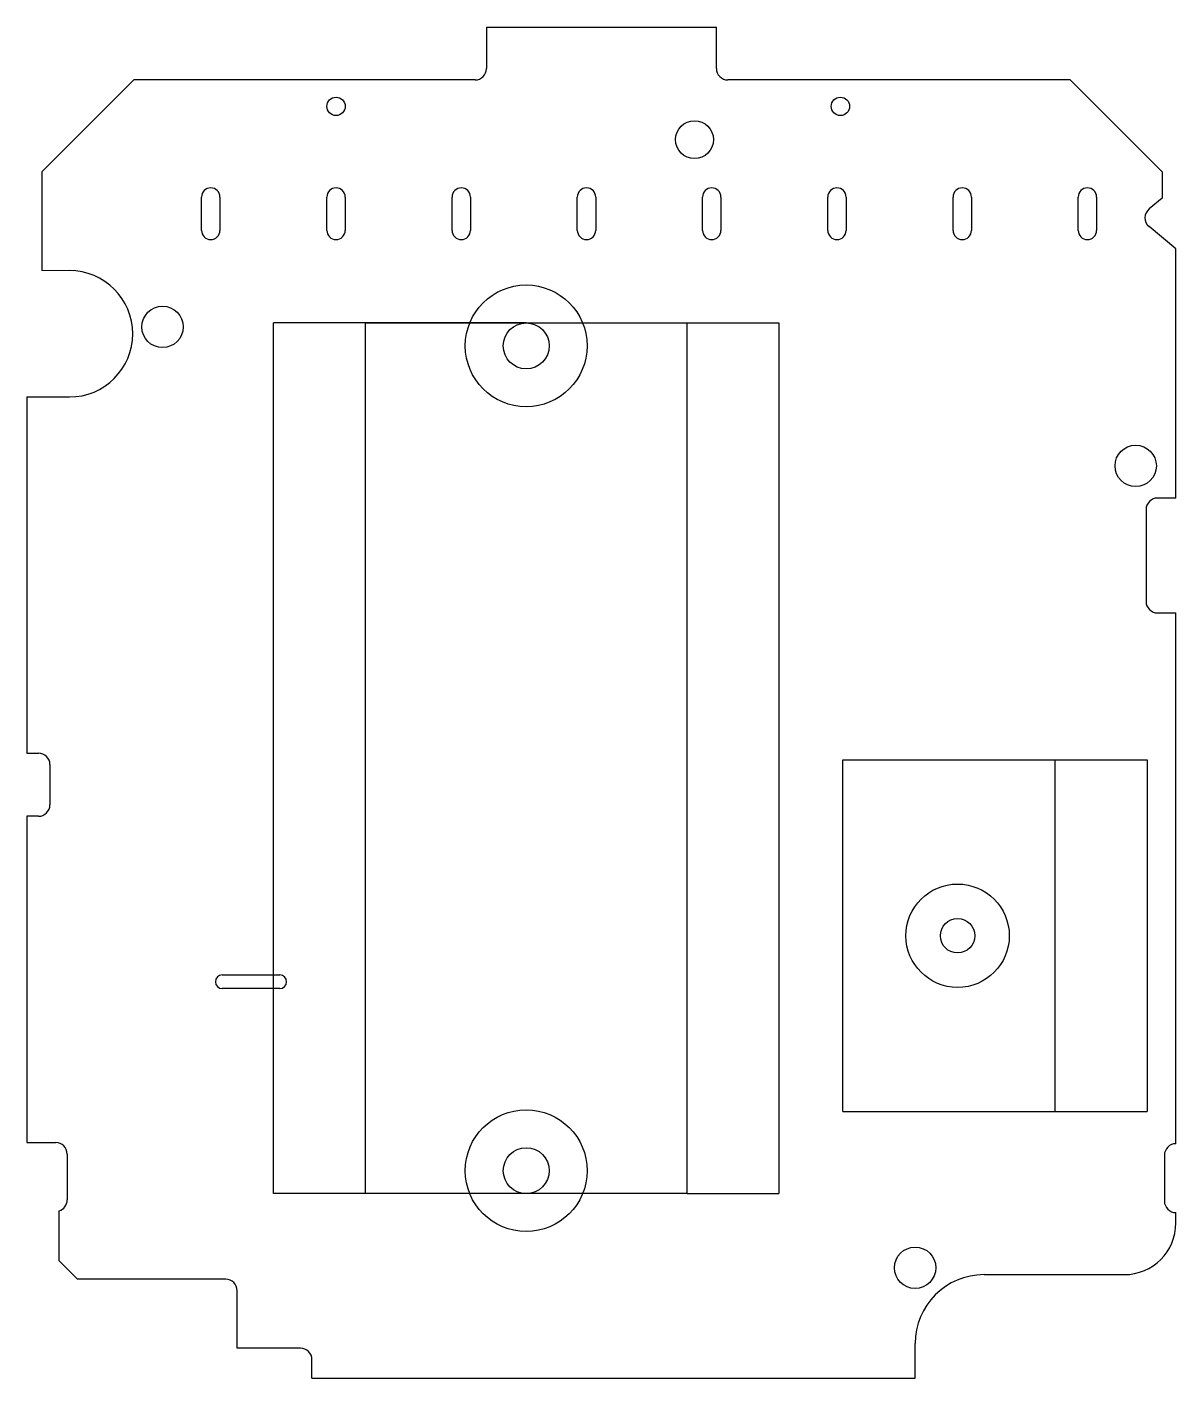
# Model space of a CAD drawing. Extents: x -589 to -489, y 1044 to 1162.
import ezdxf

# ---------------------------------------------------------------- set-up
doc = ezdxf.new("R2010")
doc.units = 0
doc.layers.get('0').update_dxf_attribs({"linetype": 'CONTINUOUS'})
doc.layers.add('MOUNT_PLATE', color=1, linetype='CONTINUOUS')

msp = doc.modelspace()

# ---------------------------------------------------------------- linework, layer by layer
for p, q in [((-549.11, 1162.03), (-529.11, 1162.03)), ((-549.11, 1162.03), (-549.11, 1158.43)), ((-529.11, 1158.43), (-529.11, 1162.03)), ((-587.81, 1149.43), (-579.81, 1157.43)), ((-550.11, 1157.43), (-579.81, 1157.43)), ((-498.31, 1157.43), (-528.11, 1157.43)), ((-490.31, 1149.43), (-498.31, 1157.43)), ((-587.81, 1149.43), (-587.81, 1140.83)), ((-490.31, 1149.43), (-490.31, 1147.13)), ((-573.91, 1144.33), (-573.91, 1147.23)), ((-572.31, 1147.23), (-572.31, 1144.33)), ((-563.01, 1144.33), (-563.01, 1147.23)), ((-561.41, 1147.23), (-561.41, 1144.33)), ((-552.11, 1144.33), (-552.11, 1147.23)), ((-550.51, 1147.23), (-550.51, 1144.33)), ((-541.21, 1144.33), (-541.21, 1147.23)), ((-539.61, 1147.23), (-539.61, 1144.33)), ((-530.31, 1144.33), (-530.31, 1147.23)), ((-528.71, 1147.23), (-528.71, 1144.33)), ((-519.41, 1144.33), (-519.41, 1147.23)), ((-517.81, 1147.23), (-517.81, 1144.33)), ((-508.51, 1144.33), (-508.51, 1147.23)), ((-506.91, 1147.23), (-506.91, 1144.33)), ((-497.61, 1144.33), (-497.61, 1147.23)), ((-496.01, 1147.23), (-496.01, 1144.33)), ((-490.31, 1147.13), (-491.44, 1146.21)), ((-489.11, 1142.73), (-491.44, 1144.66)), ((-489.11, 1121.03), (-489.11, 1142.73)), ((-585.05, 1140.82), (-587.81, 1140.83)), ((-545.66, 1136.28), (-559.66, 1136.28)), ((-589.11, 1129.83), (-589.11, 1098.83)), ((-589.11, 1129.83), (-585.41, 1129.83)), ((-489.11, 1121.03), (-490.71, 1121.03)), ((-491.71, 1120.03), (-491.71, 1112.03)), ((-490.71, 1111.03), (-489.11, 1111.03)), ((-489.11, 1064.83), (-489.11, 1111.03)), ((-589.11, 1098.83), (-588.11, 1098.83)), ((-587.11, 1097.83), (-587.11, 1094.33)), ((-588.11, 1093.33), (-589.11, 1093.33)), ((-589.11, 1093.33), (-589.11, 1064.93)), ((-572.11, 1079.53), (-567.11, 1079.53)), ((-567.11, 1078.33), (-572.11, 1078.33)), ((-589.11, 1064.93), (-586.61, 1064.93)), ((-585.61, 1063.93), (-585.61, 1059.93)), ((-490.11, 1063.83), (-490.11, 1059.83)), ((-586.31, 1054.63), (-586.31, 1058.98)), ((-489.11, 1057.93), (-489.11, 1058.83)), ((-586.31, 1054.63), (-584.71, 1053.03)), ((-571.81, 1053.03), (-584.71, 1053.03)), ((-505.81, 1053.43), (-493.61, 1053.43)), ((-570.81, 1047.03), (-570.81, 1052.03)), ((-565.31, 1047.03), (-570.81, 1047.03)), ((-511.81, 1044.43), (-511.81, 1047.43)), ((-564.31, 1044.43), (-564.31, 1046.03)), ((-564.31, 1044.43), (-511.81, 1044.43))]:
    msp.add_line(p, q)
for centre, radius in [((-562.21, 1155.13), 0.8), ((-518.31, 1155.13), 0.8), ((-531.01, 1152.23), 1.65), ((-545.66, 1134.28), 5.3), ((-577.31, 1135.93), 1.8), ((-492.61, 1123.83), 1.8), ((-508.11, 1082.93), 4.5), ((-545.66, 1062.48), 5.3), ((-511.81, 1054.03), 1.8)]:
    msp.add_circle(centre, radius)
for centre, radius, start, end in [((-550.11, 1158.43), 1, 270, 0), ((-528.11, 1158.43), 1, 180, 270), ((-573.11, 1147.23), 0.8, 0, 180), ((-562.21, 1147.23), 0.8, 0, 180), ((-551.31, 1147.23), 0.8, 0, 180), ((-540.41, 1147.23), 0.8, 0, 180), ((-529.51, 1147.23), 0.8, 0, 180), ((-518.61, 1147.23), 0.8, 0, 180), ((-507.71, 1147.23), 0.8, 0, 180), ((-496.81, 1147.23), 0.8, 0, 180), ((-490.81, 1145.43), 1, 129.2545, 230.4612), ((-573.11, 1144.33), 0.8, 180, 0), ((-562.21, 1144.33), 0.8, 180, 0), ((-551.31, 1144.33), 0.8, 180, 0), ((-540.41, 1144.33), 0.8, 180, 0), ((-529.51, 1144.33), 0.8, 180, 0), ((-518.61, 1144.33), 0.8, 180, 0), ((-507.71, 1144.33), 0.8, 180, 0), ((-496.81, 1144.33), 0.8, 180, 0), ((-585.41, 1135.33), 5.5, 270, 90), ((-490.71, 1120.03), 1, 90, 180), ((-490.71, 1112.03), 1, 180, 270), ((-588.11, 1097.83), 1, 0, 90), ((-588.11, 1094.33), 1, 270, 0), ((-572.11, 1078.93), 0.6, 90, 270), ((-567.11, 1078.93), 0.6, 270, 90), ((-586.61, 1063.93), 1, 0, 90), ((-489.11, 1063.83), 1, 90, 180), ((-586.61, 1059.93), 1, 287.4576, 0), ((-489.11, 1059.83), 1, 180, 270), ((-493.61, 1057.93), 4.5, 270, 0), ((-571.81, 1052.03), 1, 0, 90), ((-505.81, 1047.43), 6, 90, 180), ((-565.31, 1046.03), 1, 0, 90)]:
    msp.add_arc(centre, radius, start, end)
at = {"layer": 'MOUNT_PLATE'}
for p, q in [((-567.66, 1060.48), (-567.66, 1136.28)), ((-559.66, 1136.28), (-567.66, 1136.28)), ((-559.66, 1060.48), (-559.66, 1136.28)), ((-559.66, 1136.28), (-531.66, 1136.28)), ((-531.66, 1060.48), (-531.66, 1136.28)), ((-531.66, 1136.28), (-523.66, 1136.28)), ((-523.66, 1136.28), (-523.66, 1060.48)), ((-518.11, 1067.63), (-518.11, 1098.23)), ((-518.11, 1098.23), (-499.61, 1098.23)), ((-499.61, 1067.63), (-499.61, 1098.23)), ((-499.61, 1098.23), (-491.61, 1098.23)), ((-491.61, 1098.23), (-491.61, 1067.63)), ((-518.11, 1067.63), (-499.61, 1067.63)), ((-499.61, 1067.63), (-491.61, 1067.63)), ((-559.66, 1060.48), (-567.66, 1060.48)), ((-531.66, 1060.48), (-559.66, 1060.48)), ((-531.66, 1060.48), (-523.66, 1060.48))]:
    msp.add_line(p, q, dxfattribs=at)
for centre, radius in [((-545.66, 1134.28), 2), ((-508.11, 1082.93), 1.5), ((-545.66, 1062.48), 2)]:
    msp.add_circle(centre, radius, dxfattribs=at)

doc.saveas('drawing.dxf')
